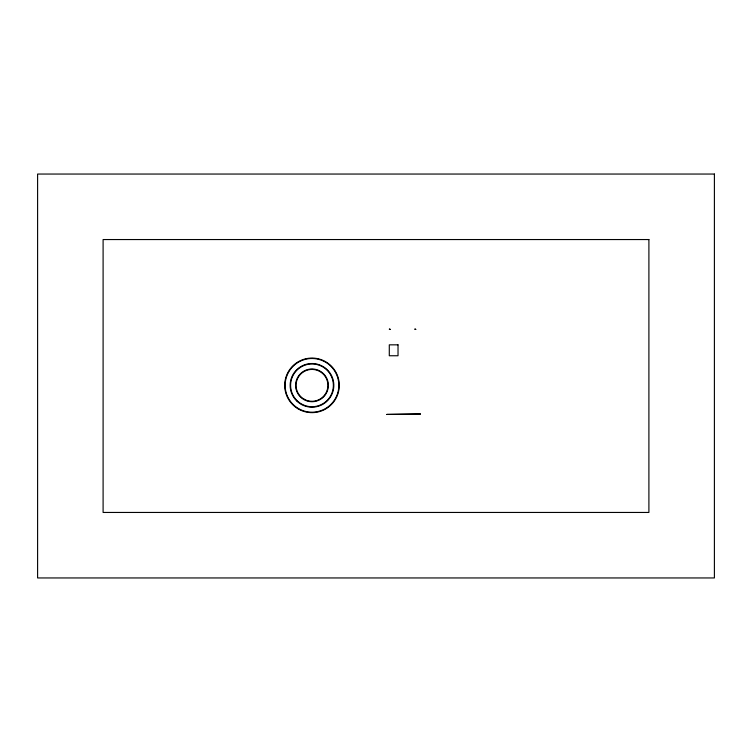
<?xml version="1.0" encoding="UTF-8"?>
<svg xmlns="http://www.w3.org/2000/svg" width="752" height="752" viewBox="0 0 752 752"><rect width="100%" height="100%" fill="white"/><g stroke="black" fill="none" stroke-linecap="round" stroke-linejoin="round"><path stroke-width="1.13" d="M389.367 329.132L390.213 329.357L389.367 329.132M414.907 329.132L415.753 329.357L414.907 329.132M714.4 174.05L37.6 174.05L37.6 577.95L714.4 577.95L714.4 174.05M648.901 239.55L103.099 239.55L103.099 512.45L648.901 512.45L648.901 239.55M398.024 344.839L389.292 344.839L389.292 355.752L398.024 355.752L398.024 344.839M420.443 414.004L386.819 414.437L420.443 414.004M296.551 400.788A21.836 21.836 0 0 0 333.08 391.002A21.836 21.836 0 0 0 306.337 364.259A21.836 21.836 0 0 0 296.551 400.788M296.861 400.478A21.385 21.385 0 0 0 332.647 390.89A21.385 21.385 0 0 0 306.449 364.692A21.385 21.385 0 0 0 296.861 400.478M303.799 399.528A16.375 16.375 0 0 0 328.361 385.353A16.375 16.375 0 0 0 303.799 371.168A16.375 16.375 0 0 0 303.799 399.528M304.015 399.162A15.942 15.942 0 0 0 327.928 385.353A15.942 15.942 0 0 0 304.015 371.544A15.942 15.942 0 0 0 304.015 399.162M298.553 408.618A26.865 26.865 0 0 0 338.851 385.353A26.865 26.865 0 0 0 298.553 362.088A26.865 26.865 0 0 0 298.553 408.618M298.347 408.985A27.288 27.288 0 0 0 339.274 385.353A27.288 27.288 0 0 0 298.347 361.721A27.288 27.288 0 0 0 298.347 408.985"/></g></svg>
